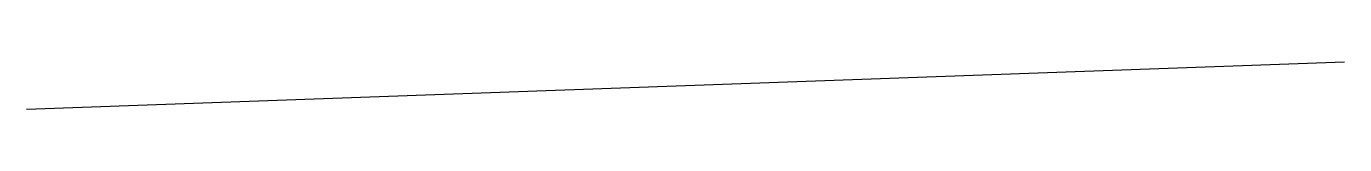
# Model space of a CAD drawing. Header units: millimetres. Extents: x 6 to 61.5, y -6.5 to -4.5.
import ezdxf

# ---------------------------------------------------------------- set-up
doc = ezdxf.new("R2010")
doc.units = ezdxf.units.MM

msp = doc.modelspace()

# ---------------------------------------------------------------- linework, layer by layer
msp.add_line((6, -6.5), (61.5, -4.5))

doc.saveas('drawing.dxf')
